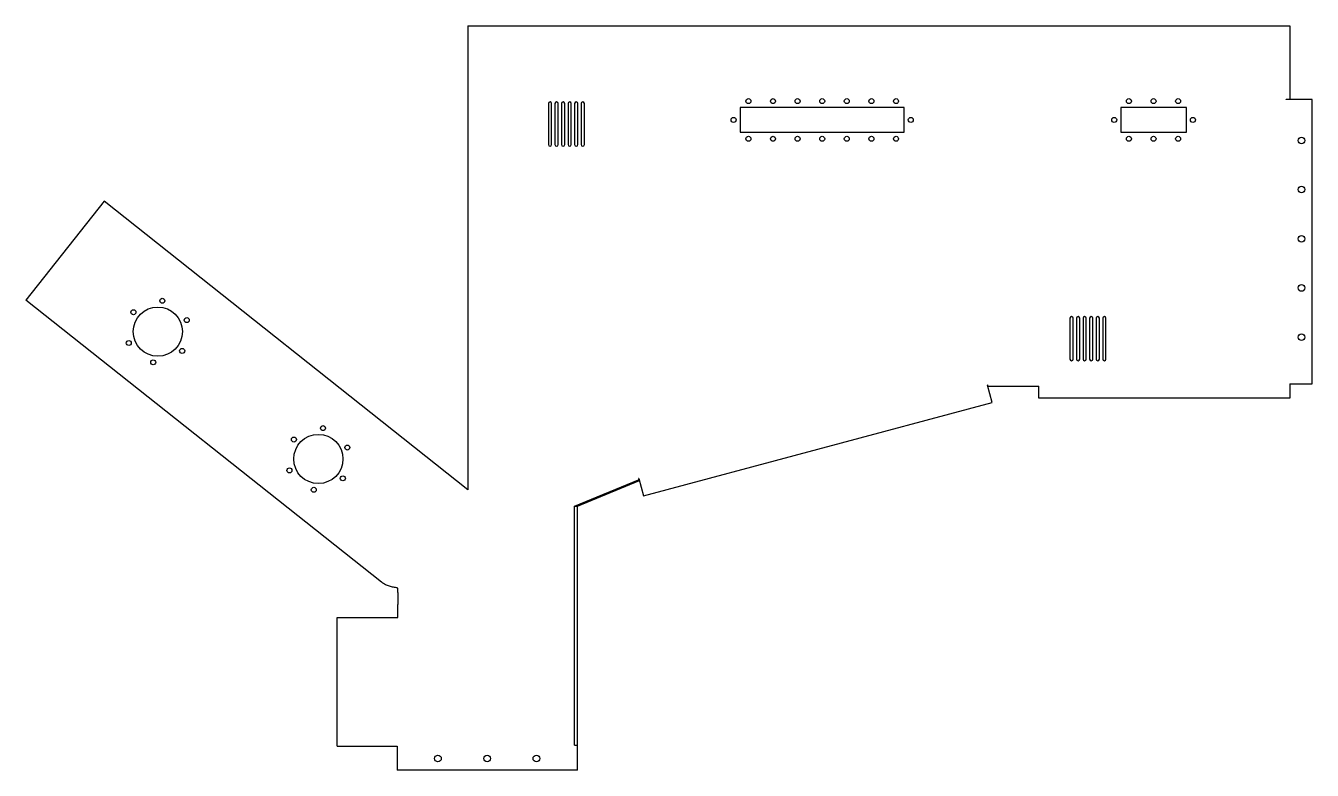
# Model space of a CAD drawing. Header units: millimetres. Extents: x -2211 to -642, y -335 to 574.
import ezdxf

# ---------------------------------------------------------------- set-up
doc = ezdxf.new("R2010")
doc.units = ezdxf.units.MM

msp = doc.modelspace()

# ---------------------------------------------------------------- linework, layer by layer
at = {"color": 7, "linetype": 'Continuous', "lineweight": 25}
for p, q in [((-1671.5, 574), (-1671.5, 7.8)), ((-1671.5, 574), (-669.6, 574)), ((-669.6, 574), (-669.6, 484.5)), ((-1573.5, 479), (-1573.5, 429)), ((-1569.5, 429), (-1569.5, 479)), ((-1565.5, 479), (-1565.5, 429)), ((-1561.5, 429), (-1561.5, 479)), ((-1557.5, 479), (-1557.5, 429)), ((-1553.5, 429), (-1553.5, 479)), ((-1549.5, 479), (-1549.5, 429)), ((-1545.5, 429), (-1545.5, 479)), ((-1541.5, 479), (-1541.5, 429)), ((-1537.5, 429), (-1537.5, 479)), ((-1533.5, 479), (-1533.5, 429)), ((-1529.5, 429), (-1529.5, 479)), ((-1339.6, 474), (-1339.6, 444)), ((-1139.6, 474), (-1339.6, 474)), ((-1139.6, 444), (-1139.6, 474)), ((-795.6, 474), (-875.6, 474)), ((-875.6, 474), (-875.6, 444)), ((-795.6, 444), (-795.6, 474)), ((-674.1, 484.5), (-669.6, 484.5)), ((-674.1, 484), (-674.1, 484.5)), ((-642.1, 484), (-674.1, 484)), ((-642.1, 137.1), (-642.1, 484)), ((-1339.6, 444), (-1139.6, 444)), ((-875.6, 444), (-795.6, 444)), ((-2115, 359.8), (-2210.7, 239.2)), ((-1671.5, 7.8), (-2115, 359.8)), ((-1776.8, -105.2), (-2210.7, 239.2)), ((-937.6, 217.1), (-937.6, 167.1)), ((-933.6, 167.1), (-933.6, 217.1)), ((-929.6, 217.1), (-929.6, 167.1)), ((-925.6, 167.1), (-925.6, 217.1)), ((-921.6, 217.1), (-921.6, 167.1)), ((-917.6, 167.1), (-917.6, 217.1)), ((-913.6, 217.1), (-913.6, 167.1)), ((-909.6, 167.1), (-909.6, 217.1)), ((-905.6, 217.1), (-905.6, 167.1)), ((-901.6, 167.1), (-901.6, 217.1)), ((-897.6, 217.1), (-897.6, 167.1)), ((-893.6, 167.1), (-893.6, 217.1)), ((-1037.7, 135.6), (-1038.2, 135.5)), ((-1032.5, 114.4), (-1038.2, 135.5)), ((-1037.3, 134.1), (-1037.7, 135.6)), ((-1037.3, 134.1), (-975.6, 134.1)), ((-975.6, 119.6), (-975.6, 134.1)), ((-669.6, 137.1), (-642.1, 137.1)), ((-669.6, 137.1), (-669.6, 119.6)), ((-1457.5, 0.5), (-1032.5, 114.4)), ((-669.6, 119.6), (-975.6, 119.6)), ((-1541.8, -12.2), (-1463.5, 20)), ((-1538.1, -12.2), (-1462.4, 18.9)), ((-1463.2, 21.6), (-1463.7, 21.5)), ((-1463.7, 21.5), (-1463.3, 20.1)), ((-1463.3, 20.1), (-1463.5, 20)), ((-1462.7, 20), (-1463.5, 20)), ((-1463.2, 21.6), (-1457.5, 0.5)), ((-1541.8, -303.9), (-1541.8, -12.2)), ((-1541.8, -12.2), (-1538.1, -12.2)), ((-1538.1, -334.6), (-1538.1, -12.2)), ((-1776.5, -104.9), (-1776.8, -105.2)), ((-1757, -148.2), (-1757, -132.1)), ((-1830.9, -305), (-1830.9, -148.2)), ((-1830.9, -148.2), (-1757, -148.2)), ((-1830.9, -305), (-1758, -305)), ((-1758, -305), (-1758, -334.6)), ((-1541.8, -303.9), (-1538.1, -303.9)), ((-1538.1, -334.6), (-1758, -334.6))]:
    msp.add_line(p, q, dxfattribs=at)
for centre, radius in [((-1329.6, 482), 3.05), ((-1299.6, 482), 3.05), ((-1269.6, 482), 3.05), ((-1239.6, 482), 3.05), ((-1209.6, 482), 3.05), ((-1179.6, 482), 3.05), ((-1149.6, 482), 3.05), ((-865.6, 482), 3.05), ((-835.6, 482), 3.05), ((-805.6, 482), 3.05), ((-1347.6, 459), 3.05), ((-1131.6, 459), 3.05), ((-883.6, 459), 3.05), ((-787.6, 459), 3.05), ((-1329.6, 436), 3.05), ((-1299.6, 436), 3.05), ((-1269.6, 436), 3.05), ((-1239.6, 436), 3.05), ((-1209.6, 436), 3.05), ((-1179.6, 436), 3.05), ((-1149.6, 436), 3.05), ((-865.6, 436), 3.05), ((-835.6, 436), 3.05), ((-805.6, 436), 3.05), ((-655.1, 434), 4.05), ((-655.1, 374), 4.05), ((-655.1, 314), 4.05), ((-655.1, 254), 4.05), ((-2044.2, 238.3), 3.05), ((-2079.5, 224.4), 3.05), ((-2049.7, 200.7), 30), ((-2014.4, 214.7), 3.05), ((-2085.1, 186.8), 3.05), ((-655.1, 194), 4.05), ((-2020, 177.1), 3.05), ((-2055.3, 163.2), 3.05), ((-1848.3, 82.9), 3.05), ((-1883.7, 69), 3.05), ((-1853.9, 45.3), 30), ((-1818.6, 59.3), 3.05), ((-1889.2, 31.4), 3.05), ((-1824.1, 21.7), 3.05), ((-1859.5, 7.7), 3.05), ((-1708.1, -320.1), 4.05), ((-1648.1, -320.1), 4.05), ((-1588.1, -320.1), 4.05)]:
    msp.add_circle(centre, radius, dxfattribs=at)
for centre, start, end in [((-1571.5, 479), 0, 180), ((-1563.5, 479), 360, 180), ((-1555.5, 479), 360, 180), ((-1547.5, 479), 360, 180), ((-1539.5, 479), 360, 180), ((-1531.5, 479), 360, 180), ((-1571.5, 429), 180, 360), ((-1563.5, 429), 180, 360), ((-1555.5, 429), 180, 360), ((-1547.5, 429), 180, 360), ((-1539.5, 429), 180, 360), ((-1531.5, 429), 180, 0), ((-935.6, 217.1), 0, 180), ((-927.6, 217.1), 0, 180), ((-919.6, 217.1), 360, 180), ((-911.6, 217.1), 0, 180), ((-903.6, 217.1), 0, 180), ((-895.6, 217.1), 360, 180), ((-935.6, 167.1), 180, 0), ((-927.6, 167.1), 180, 0), ((-919.6, 167.1), 180, 0), ((-911.6, 167.1), 180, 0), ((-903.6, 167.1), 180, 0), ((-895.6, 167.1), 180, 360)]:
    msp.add_arc(centre, 2, start, end, dxfattribs=at)
for points, knots in [([(-1776.5, -104.9), (-1775.9, -105.5), (-1775.2, -105.9), (-1773.8, -106.9), (-1773, -107.3), (-1770.8, -108.5), (-1769.3, -109.1), (-1766, -110.1), (-1764.4, -110.6), (-1761.1, -111.2), (-1759.4, -111.4), (-1757.7, -111.6)], [0, 0, 0, 0, 0.125, 0.125, 0.25, 0.25, 0.5, 0.5, 0.75, 0.75, 1, 1, 1, 1]), ([(-1757.7, -111.6), (-1757.5, -113.3), (-1757.4, -115), (-1757.2, -118.4), (-1757.1, -120.2), (-1757, -125.3), (-1757, -128.7), (-1757, -132.1)], [0, 0, 0, 0, 0.25, 0.25, 0.5, 0.5, 1, 1, 1, 1])]:
    msp.add_open_spline(points, degree=3, knots=knots, dxfattribs=at)

doc.saveas('drawing.dxf')
